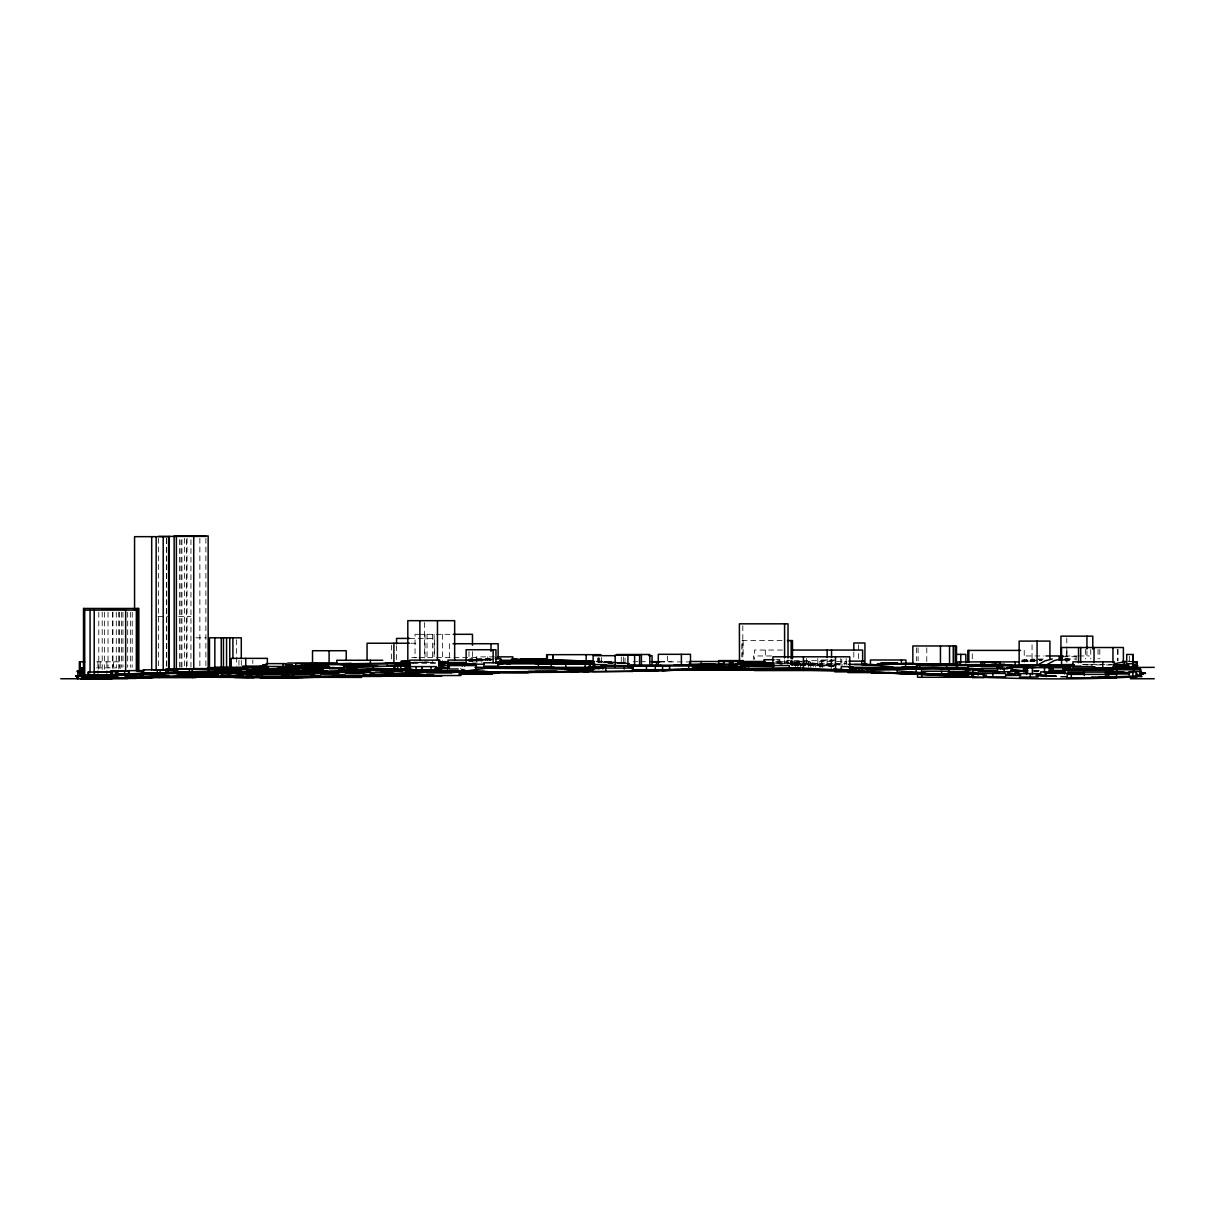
<?xml version="1.0" encoding="UTF-8"?>
<svg xmlns="http://www.w3.org/2000/svg" width="1215" height="1215" viewBox="0 0 1215 1215"><rect width="100%" height="100%" fill="white"/><g stroke="black" fill="none" stroke-linecap="round" stroke-linejoin="round"><path stroke-width="0.75" stroke-dasharray="5 3.75" d="M1034.102 670.847L1039.554 670.24M1035.256 671.227L1038.749 670.528M408.969 663.162L419.555 662.16M473.486 659.958L474.382 659.912L473.303 660.201M472.908 659.988L475.718 659.942M422.456 662.16L411.657 662.95M1022.058 659.988L1034.648 659.092M1022.058 660.474L1034.648 659.578M1022.058 660.626L1034.648 659.745M1022.59 660.839L1041.787 659.882M1022.058 661.006L1041.741 660.018M411.46 662.904L423.124 662.175M421.772 662.54L427.103 662.205M1022.058 661.34L1041.847 660.444L1022.058 661.431L1034.648 660.747M1022.058 661.294L1041.847 660.368M1022.058 661.537L1034.648 660.793M1022.058 661.75L1034.648 661.097M428.819 662.19L412.067 663.01L437.537 663.193M472.119 659.791L469.172 660.034M470.904 659.836L494.247 659.153M476.28 659.927L478.999 659.973M468.899 660.337L490.556 659.624M809.266 665.243L833.369 664.423M476.052 660.064L487.898 659.608M475.748 660.018L487.898 659.578L469.916 659.699L487.898 659.32L469.294 659.775M1064.872 659.472L1066.709 659.381L1064.811 659.183M468.413 660.292L487.898 659.548L466.788 660.094M469.339 660.125L487.898 659.502L475.43 659.882M475.475 659.882L478.421 659.821L470.053 659.942M412.523 662.281L418.173 662.114M426.131 662.205L412.72 662.585M487.898 659.32L469.916 659.563L491.073 659.183M468.686 659.578L485.514 659.244M1065.221 659.942L1069.823 660.003M469.916 659.548L489.584 659.198M483.038 659.305L492.561 659.198M1038.415 659.669L1042.227 659.624M1063.277 659.502L1068.82 659.411M1064.325 659.578L1067.757 659.517M1065.221 660.034L1068.82 659.973M1065.175 659.107L1072.389 659.168M1038.233 659.517L1041.817 659.456M1064.143 659.259L1068.82 659.183M1068.82 660.14L1065.221 660.201L1068.82 660.353M1038.248 659.062L1045.447 659.001M1065.221 658.834L1076.019 659.062M413.328 662.767L437.537 662.889M158.056 616.43L167.609 616.43M178.605 616.43L190.846 616.43M418.157 634.306L415.044 634.306L415.044 657.998M418.719 634.306L453.241 634.306M195.873 637.814L206.11 637.814M409.577 638.422L434.408 638.422L434.408 656.814M782.02 640.578L741.773 640.578L741.773 656.981M410.867 643.236L418.416 643.236M782.43 650.055L754.485 650.055L754.485 659.365M771.51 655.963L753.604 655.963L753.604 659.381M1026.098 655.963L1044.141 655.963M1065.023 655.963L1077.371 655.963M1079.072 655.963L1089.323 655.963M494.475 656.859L476.234 656.859L476.234 660.277L491.118 660.277M1062.958 656.738L1077.219 656.738M411.839 657.573L417.489 657.573M418.917 657.573L476.295 657.573L476.295 660.99M490.313 658.576L469.932 658.576L469.932 661.993L482.279 661.993M775.838 659.715L779.316 659.715L779.316 663.132M468.428 660.11L492.075 660.11M835.434 660.018L821.158 660.018L821.158 666.853M1064.082 660.155L1071.584 660.155M834.067 660.671L786.561 660.671L786.561 664.089M468.382 660.808L481.58 660.808M775.778 661.492L783.371 661.492M801.657 661.294L790.676 661.294L790.676 664.711L805.317 664.711M803.328 661.294L810.648 661.294L810.648 664.711L806.988 664.711M468.808 661.643L472.468 661.643L472.468 650.708M596.747 661.507L600.878 661.507L600.878 658.09M633.167 661.689L638.558 661.689M640.366 661.689L647.565 661.689M659.882 661.689L672.017 661.689M96.684 661.811L120.148 661.811L120.148 668.645M659.76 661.902L688.829 661.902M781.761 661.826L810.39 661.826L810.39 665.243M410.731 662.342L434.408 662.342M775.367 663.132L801.399 663.056M803.206 663.056L813.443 663.056L813.443 666.473M607.713 663.633L614.41 663.633M618.01 663.633L625.467 663.633M778.8 663.557L797.891 663.557L797.891 666.974M803.798 663.557L820.322 663.557L820.322 666.974M798.012 663.8L801.217 663.8M803.89 663.8L822.601 664.043L822.601 667.46M791.056 664.089L839.899 664.18M791.527 664.468L808.993 664.468M839.14 664.392L831.303 664.392L831.303 667.81M1082.444 664.605L1112.515 664.605M842.982 664.924L819.624 664.924L819.624 661.507L846.688 661.507L846.688 664.924M816.723 665.774L833.839 665.683M819.366 666.26L834.173 666.26M829.572 666.367L833.839 666.367M96.486 667.855L116.761 667.855M461.685 669.252L465.163 669.252M1034.011 670.467L1039.63 670.467M1033.585 670.619L1041.771 670.847M1033.373 671.227L1039.038 671.227M775.656 662.889L833.217 663.344M791.724 664.757L813.427 665.212M791.861 664.878L811.574 665.273M791.816 664.499L833.217 665.607L824.712 665.197M790.555 664.559L836.786 665.835M1106.364 664.969L1111.406 665.015M1101.2 664.924L1083.203 664.757L1092.194 665.258M1038.263 671.181L1034.648 671.105L1038.278 671.303M794.473 664.332L797.01 664.377M1038.385 671.272L1034.755 671.288M820.596 665.486L834.568 665.85M820.626 665.395L829.617 665.607M835.009 663.405L845.807 663.694M607.925 661.917L611.312 662.069M826.534 665.243L833.262 665.471L791.831 664.316L814.658 664.969M827.187 665.304L831.85 665.456M605.146 661.795L609.292 662.008M608.032 662.418L609.262 662.448L607.834 662.327M808.066 664.711L833.763 665.562M833.262 665.653L829.982 665.425M610.492 662.038L611.753 662.099M618.283 662.479L620.819 662.555L619.863 662.433M608.366 662.448L629.218 663.208M625.998 663.071L597.613 661.978L624.586 663.299M608.396 662.813L624.586 663.481M608.396 662.524L629.735 663.481M604.295 661.75L614.547 662.251M597.598 661.628L624.586 663.071L621.138 662.752M1128.173 661.218L1131.773 661.385M597.355 661.416L624.586 662.676L618.936 662.448M595.973 661.309L617.326 662.372M602.868 662.054L604.538 662.069M597.613 661.355L624.586 662.737L618.071 662.433M597.051 661.674L604.569 662.129M608.229 662.327L624.586 663.177M1131.788 661.826L1128.082 661.598L1131.788 661.932M608.594 661.978L624.586 662.98M463.158 669.769L460.394 668.675M1129.312 656.176L1129.312 663.01M1118.058 649.418L1118.058 660.808M1117.511 649.418L1117.511 660.808M1099.818 649.418L1099.818 658.91M1098.071 649.418L1098.071 658.91M1090.751 649.418L1090.751 658.91M1086.939 650.875L1086.939 658.241M1085.511 649.418L1085.511 658.91M1076.095 656.738L1076.095 660.155M1066.907 649.418L1066.907 662.707M1066.785 637.996L1066.785 649.038M1066.785 650.875L1066.785 660.079M1032.051 644.77L1032.051 661.34M1024.23 650.405L1024.23 662.357M972.273 653.822L972.273 658.94M926.787 647.823L926.787 662.737M918.1 647.823L918.1 660.869M916.566 647.823L916.566 660.869M858.534 644.831L858.534 659.548M853.811 652.197L853.811 659.548M846.156 658.515L846.156 663.633M844.79 661.507L844.79 664.924M841.798 659.365L841.798 663.101M840.765 658.515L840.765 663.633M831.546 659.365L831.546 666.822M831.106 659.365L831.106 670.558M827.142 659.365L827.142 666.822M821.811 660.018L821.811 666.853M821.522 661.507L821.522 664.924M819.912 664.043L819.912 667.46M817.786 658.515L817.862 665.349M815.675 663.557L815.675 666.974M810.845 664.043L810.845 667.46M808.962 661.294L808.962 664.711M808.704 663.8L808.704 667.217M808.643 661.826L808.643 665.243M806.593 658.515L806.593 665.349M800.67 663.8L800.67 667.217M799.652 661.826L799.652 665.243M798.711 661.826L798.711 665.243M798.042 661.826L798.042 665.243M797.374 661.826L797.374 665.243M796.326 661.826L796.326 665.243M796.068 661.826L796.068 665.243M795.628 663.557L795.628 666.974M794.321 661.826L794.321 665.243M792.484 660.626L792.484 667.916M792.347 661.294L792.347 664.711M791.8 661.826L791.8 665.243M791.36 660.216L791.36 665.349M791.162 660.626L791.162 664.271M788.019 659.897L788.019 663.694M787.411 660.671L787.411 664.089M784.586 659.897L784.586 663.694M781.913 661.826L781.913 665.243M780.972 661.492L780.972 664.909M779.909 659.381L779.909 666.215M777.995 659.715L777.995 663.132M765.329 650.055L765.329 657.497M743.094 640.578L743.094 656.981M742.821 625.725L742.821 657.998M667.415 656.024L667.415 662.858M625.011 657.923L625.011 663.041M623.356 656.875L623.356 663.709M621.245 656.875L621.245 663.709M601.471 657.391L601.471 662.509M599.694 658.09L599.694 661.507M598.813 657.391L598.813 662.509M598.144 658.09L598.144 661.507M597.856 658.09L597.856 661.507M487.762 656.859L487.762 660.277M476.72 658.576L476.72 661.993M468.975 651.605L468.975 657.194M449.504 643.722L449.504 657.011M442.594 634.306L442.594 661.643M434.074 634.306L434.074 657.998M432.616 634.306L432.616 661.643M427.027 634.306L427.027 661.643M425.007 634.306L425.007 661.643M424.369 622.536L424.369 657.953M396.546 645.773L396.546 660.504M391.564 645.104L391.564 660.018M252.796 660.079L252.796 663.496M241.284 660.368L241.284 666.017M238.945 660.368L238.945 666.017M236.591 639.697L236.591 666.017M205.882 538.275L205.882 665.972M199.868 538.275L199.868 665.972M190.952 539.703L190.952 667.399M187.034 538.275L187.034 665.972M186.457 539.703L186.457 667.399M184.589 538.275L184.589 665.972M181.931 539.703L181.931 667.399M180.959 539.703L180.959 667.399M179.456 539.703L179.456 667.399M166.668 538.534L166.668 666.23M166.394 538.534L166.394 666.23M158.588 538.275L158.588 665.972M132.253 612.254L132.162 667.308M130.339 612.254L130.339 667.308M127.681 612.254L127.681 667.308M122.943 612.254L122.943 667.308M121.379 612.254L121.379 667.308M119.283 612.254L119.283 667.308M118.827 612.011L118.827 668.964M116.276 612.254L116.276 667.308M113.496 661.811L113.496 668.645M112.949 612.011L112.949 668.964M112.524 612.254L112.524 667.308M108.014 612.254L108.014 667.81M106.874 661.811L106.874 673.763M104.596 612.254L104.596 669.207M102.197 612.011L102.197 669.708M100.177 661.811L100.177 670.346M98.795 612.254L98.795 669.207M97.899 661.811L97.899 673.763M1068.82 660.763L1065.221 660.793L1068.82 660.839"/><path stroke-width="1.5" d="M214.523 676.284L212.944 677.317L194.537 676.998M205.168 676.421L202.009 676.922L248.695 677.454M1055.395 666.534L1056.549 665.729L1046.191 665.471M1046.555 666.64L1051.461 665.44L1074.212 665.212M1120.184 665.349L1113.396 666.412M1121.734 664.726L1124.847 663.481M1113.73 666.929C1117.587 664.544 1131.545 665.076 1120.078 667.825M325.255 667.491L253.965 669.389L351.211 667.46L485.651 672.32M593.452 670.012L588.516 671.576L583.276 671.546L596.808 667.779L602.944 667.248M703.971 668.812L686.855 669.419M1037.124 665.288L1044.839 660.945L1052.357 658.94M1045.918 665.228L1054.164 660.611L1060.179 659.213M1115.492 663.512L1126.578 661.492M1007.873 672.168L1009.999 671.667M701.389 665.334L705.095 664.483L689.254 665.061M708.816 665.319L714.891 663.982L689.3 664.894M598.038 668.888L602.64 667.885M493.275 672.427L459.969 673.763M684.318 669.571L699.688 669.404L695.785 669.404M298.936 677.454L285.555 674.978L281.637 675.191L287.94 677.256L298.936 677.454L279.572 677.545L302.96 677.438M109.76 674.902L125.282 673.961M689.801 669.662L685.063 669.465M495.659 662.813L522.465 659.851L512.122 659.472M1141.082 674.431L1141.872 674.431L1140.627 674.538M501.749 664.028L498.044 663.891L531.077 660.52L556.242 660.778M498.712 663.982L531.684 660.079L514.507 659.274M692.93 668.994L684.637 669.541M141.532 677.438L139.315 677.697L142.17 677.575M272.175 677.454C261.605 678.243 252.052 671.333 241.208 673.019L149.156 673.171M150.66 677.332L140.348 677.606M509.556 663.587L506.64 663.83L509.966 663.967M582.076 664.058L585.843 663.739L564.17 663.785L567.876 663.967M707.327 669.252L688.951 669.101M263.048 677.469L258.127 677.195L279.207 677.484M737.08 665.607L730.124 665.881M404.762 674.978L381.738 676.117L404.99 675.631M394.495 675.707L405.37 674.887M696.18 668.903L683.939 669.025M401.254 674.902L385.383 675.844M706.386 669.04L692.17 669.845L684.47 669.055L696.332 669.298M78.292 676.983L76.636 677.074L77.836 677.15M437.537 671.318L351.211 676.391L309.962 677.347L311.177 675.692L314.078 675.525L320.289 675.737L319.074 677.287L282.29 677.666M441.136 671.242L362.708 675.996M442.928 671.242L385.383 674.872M118.827 674.462L282.867 668.265M499.213 672.761L459.589 673.596M1108.05 673.095L1124.467 672.366L1109.492 672.654M1139.776 674.021L1143.209 673.809L1140.612 673.718M788.292 668.66L799.926 668.053L795.445 667.764C670.27 669.176 544.973 675.798 419.798 670.118M1139.822 673.414L1141.766 673.353L1140.247 673.307M434.681 668.706L446.042 668.083L435.714 668.751M141.122 677.575L140.454 677.56M153.242 677.378L149.096 677.454L151.814 677.378M435.623 668.22L443.581 667.84M369.861 675.662L376.939 675.236L368.889 672.487L359.807 672.761L367.856 675.646L372.777 675.525M686.87 669.693L674.34 669.693L693.947 669.738L681.6 669.511M409.44 660.99L400.904 661.4L409.227 661.112M298.45 677.378L294.394 677.514L384.927 674.993M730.853 669.085L746.283 668.371L742.411 668.356M774.122 668.857L748.091 669.875L750.278 669.905M784.723 668.873L753.725 669.905M89.561 675.692L84.154 675.965L146.18 673.156L192.152 672.882M88.543 672.047L88.543 675.464L92.872 675.191L86.599 675.494M475.035 671.318L451.388 672.457L484.269 671.303M737.854 668.508L710.031 669.511L727.102 669.252M84.701 675.51L83.152 675.601L85.992 675.464M125.601 673.945L230.713 671.303M177.846 672.882L178.651 672.837L117.399 674.234M791.481 667.855L795.445 667.764C909.276 672.837 1023.06 683.422 1137.164 676.725L1137.164 673.793M859.445 668.842L932.133 667.399L974.81 668.766M86.781 675.464L83.106 675.601L98.916 674.933M118.402 674.462L76.302 676.482L78.747 676.512M489.675 672.351L492.288 672.123L489.524 671.91M852.581 668.326L893.025 667.035L872.856 664.544L848.343 664.301M1140.475 674.067L1140.703 673.945M1142.085 673.748L1143.209 673.809L1140.202 673.885M248.695 670.847L299.68 669.101L248.695 671.09M182.235 675.662L262.941 677.15M308.337 677.438L300.272 677.438M333.867 663.982L351.211 663.375M84.579 678.577L80.342 678.653L85.825 678.593M182.174 675.51L200.688 675.251M178.514 676.148L154.244 677.028L180.352 676.132M412.098 669.298L404.094 669.541L410.974 669.419M739.039 668.463L740.634 668.402M279.268 671.288L198.759 673.095L323.403 670.057L283.444 671.151M865.915 668.857L907.301 667.597L980.687 669.025M149.035 673.14L148.26 673.171L149.961 673.156M95.028 678.577L81.496 678.942L110.55 678.274L102.303 678.35M144.312 677.378L127.271 677.924L149.779 677.363L101.984 678.38M166.045 676.178L147.577 676.694L162.37 676.117M676.345 669.587L640.411 671.029L695.284 669.419L745.904 669.814M703.91 668.949L697.835 668.827M867.373 668.964L912.025 667.718M1036.425 674.644L1039.964 674.522M1036.441 675.1L1040.04 674.993M537.364 659.639L534.418 659.548L546.704 659.563L540.067 659.396L541.009 659.426M350.497 666.367L362.009 666.017M82.499 675.677L77.623 675.859L80.539 675.874M116.351 674.279L176.555 672.913M682.541 669.495L632.073 671.166L699.779 669.465M1132.684 666.473L1136.222 666.093L1134.111 665.957M1108.49 672.73L1121.749 672.275L1109.963 672.199M277.476 672.229L236.454 673.368L370.848 670.619L295.458 671.88M381.1 670.088L374.326 670.285L395.407 669.708L376.225 669.389L378.321 669.131L487.898 671.895L556.242 671.5M140.591 677.606L103.503 678.335M402.347 675.616L433.77 674.933M1132.198 666.26L1137.863 665.698L1132.577 665.607M1106.364 672.533L1130.998 672.503M110.292 674.872L126.968 674.067M185.819 675.935L200.353 675.555M201.219 675.631L187.323 675.965M730.185 665.471L736.457 665.334M282.867 677.651L283.915 677.606L259.919 677.484L262.334 677.606M419.555 675.251L430.718 674.948M867.525 669.389L922.337 667.977L968.006 668.539L956.843 668.371L956.843 664.954M136.384 677.681L112.008 678.274L151.738 677.378M146.18 677.438L112.008 678.274L151.571 677.347M317.039 677.347L351.211 676.497M390.273 675.829L395.3 675.616L394.328 675.54M867.373 669.435L923.947 668.007L980.429 669.085M867.419 669.769L932.133 668.265L977.194 668.964M527.401 660.064L522.723 659.867L535.101 659.563M241.496 671.272L151.556 673.125M385.383 675.95L392.961 675.54M696.559 669.511L661.962 670.619L708.907 669.298L755.563 669.799M84.275 678.517L96.319 678.031L91.079 676.968L82.134 677.241L87.1 678.243L81.602 678.517L82.833 678.547M1142.586 673.505L1145.502 673.353L1141.067 673.201M1140.657 673.642L1141.614 673.611L1140.034 673.566M709.636 669.662L709.165 670.088M1129.024 673.778L1109.751 673.961M387.175 665.714L396.181 665.547M77.836 676.193L76.12 676.239L78.656 676.269M153.379 677.347L102.971 678.259M112.008 678.213L143.795 677.606M261.757 677.165L262.622 677.12L259.843 677.028M1129.251 673.444L1108.915 673.231M146.18 677.545L148.412 677.545L143.917 677.53L153.713 677.393M261.726 677.59C255.773 677.347 272.692 677.469 264.657 677.18M1031.049 665.228L1074.212 664.666M387.175 665.304L410.564 664.954M103.032 678.365L104.581 678.35M1020.691 675.358L1005.883 675.555M82.817 675.434L78.854 675.494L82.286 675.844M85.004 675.419L81.511 675.464M205.897 676.755L209.937 676.512L209.147 676.375M84.503 678.608L86.28 678.577M1045.933 665.744L1074.212 665.471M83.425 678.623L88.953 678.562M1005.899 675.1L1014.95 674.978M1044.627 666.276L1074.212 666.033M81.891 678.638L83.713 678.638L80.995 678.669M87.996 678.577L82.195 678.653M105.006 678.365L108.621 678.304M766.893 670.027L708.573 669.723L711.246 669.662M1127.505 666.534L1113.563 666.64M1141.599 673.414L1145.426 673.231L1141.174 672.958M677.226 669.571L678.972 669.541M727.102 669.89L766.726 669.966M692.93 669.769L702.893 669.495L682.663 669.495M1128.613 666.291L1113.289 666.412M368.904 676.148L361.584 676.208L369.497 676.239M378.078 676.148L361.144 676.269M968.173 674.371L979.351 674.264M1128.932 666.002L1113.365 666.048M82.817 675.859L75.77 675.844L81.815 675.707M947.822 671.986L964.406 671.88L977.133 673.307M707.753 668.918L703.409 668.964L708.102 669.131M195.402 676.603L204.819 676.558M205.411 676.618L194.673 676.679L250.032 676.877M1140.946 672.928L1144.029 672.882L1141.508 672.852M313.303 677.317L264.05 677.621M205.062 676.558L214.523 676.512M195.296 676.785L268.955 677.56L263.321 677.621M409.607 662.767L337.481 664.073L354.81 666.428M1115.036 665.638L1127.323 665.607M767.47 670.088L773.059 670.072M777.084 670.118L835.89 670.194M194.962 676.816L265.508 677.636M158.588 536.392L205.882 536.392M102.197 608.958L124.659 608.958M453.241 634.306L472.468 634.306L472.468 645.241M409.577 638.422L396.546 638.422L396.546 643.935M787.502 640.578L792.484 640.578L792.484 658.803M409.47 643.236L367.067 643.236L367.067 660.018M453.074 643.722L498.135 643.722L498.135 658.91M791.633 650.055L862.635 650.055L862.635 661.233M1020.509 650.405L967.808 650.405L967.808 662.357M616.597 654.505L649.797 654.505L649.797 664.757M1133.094 654.475L1133.094 664.726L1133.215 654.475L1126.715 654.475L1126.715 664.726M600.878 654.672L546.629 654.672L546.629 659.806M615.565 655.675L593.133 655.675L593.133 664.225M648.901 655.675L652.06 655.675L652.06 665.926M1046.039 655.963L1063.125 655.963M497.725 656.859L512.851 656.859L512.851 660.277L499.608 660.277M1062.958 656.738L1059.191 656.738L1059.191 660.155L1062.958 660.155M495.249 658.576L500.808 658.576L500.808 661.993M774.092 659.715L764.053 659.715L764.053 663.132L772.77 663.132M467.927 660.11L447.94 660.11L447.94 663.527M382.74 660.261L336.737 660.261L336.737 663.679L370.393 663.679L370.393 660.261M848.875 661.142L864.29 661.142L864.29 664.559L854.403 664.559M765.389 661.492L689.953 661.492L689.953 664.909L714.42 664.909M439.177 661.674L446.057 661.674M565.871 661.507L593.011 661.507M651.119 661.689L659.882 661.689M84.792 661.811L79.355 661.811L79.355 673.763M495.705 661.993L499.107 661.993M651.65 661.902L659.76 661.902M1019.036 661.902L957.891 661.902L957.891 665.319M442.974 662.479L464.57 662.479L464.57 665.896M999.596 662.297L984.499 662.297L984.499 665.714M509.085 662.54L535.694 662.54M310.736 662.95L337.269 662.95M385.383 663.026L410.351 663.01M509.206 662.828L483.843 662.783L483.843 666.2L498.013 666.2L498.013 662.783M576.199 662.919L587.134 662.919M740.375 662.95L774.183 662.95M880.997 662.783L897.657 662.783M287.682 663.041L316.902 663.041M442.898 663.086L459.68 663.086M499.259 663.147L510.497 663.147M546.234 663.253L593.254 663.253L593.254 666.67L590.095 666.67L590.095 663.253M535.466 663.284L567.557 663.284M903.094 663.314L913.741 663.314M333.715 663.648L295.701 663.648L295.701 667.065M464.297 663.527L467.927 663.527M546.537 663.679L594.621 663.603L594.621 667.02M877.67 663.663L917.082 663.663L917.082 667.081L901.849 667.081M360.946 663.982L387.312 663.982M593.74 663.83L498.56 663.861L498.56 667.278L554.131 667.278M720.328 664.028L723.624 664.028L723.624 660.611M863.485 663.997L866.948 663.997M877.215 663.876L953.426 663.8M456.369 664.18L484.269 664.18M688.601 664.286L728.301 664.286M735.865 664.21L774.077 664.21M991.82 664.225L1004.699 664.225M915.989 664.514L956.478 664.514M262.653 664.726L267.361 664.726M285.312 664.726L292.481 664.726M304.95 664.62L344.62 664.666L344.62 668.083L327.67 668.083L327.67 664.666M395.331 664.742L410.412 664.742M593.846 664.62L606.528 664.62M705.414 664.605L730.959 664.605M916.718 664.711L922.519 664.711M937.084 664.696L995.252 664.62M1072.875 664.605L1061.546 664.605L1061.546 647.519L1123.404 647.519L1123.374 660.808M628.277 665.015L660.763 665.015M863.607 665.015L878.491 665.015M916.08 664.969L970.345 664.954M439.147 665.304L449.854 665.304M660.823 665.167L693.537 665.182M862.361 665.076L878.627 665.076M992.716 665.061L1046.586 665.061M325.833 665.44L301.882 665.349L301.882 668.766L322.461 668.766L322.461 665.349M346.685 665.364L369.269 665.364M605.04 665.425L615.899 665.425M673.657 665.319L701.738 665.319M702.346 665.456L724.201 665.456M967.945 665.319L1011.882 665.319M266.085 665.759L260.481 665.759L260.481 669.176M285.555 665.759L300.363 665.759M476.159 665.577L447.728 665.577L447.728 668.994M634.336 665.607L602.807 665.607L602.807 669.025M969.373 665.668L1031.975 665.744M617.797 666.002L704.336 665.911M1040.253 666.048L1056.883 666.048M242.727 666.093L263.458 666.093M303.127 666.124L328.992 666.276M604.873 666.124L616.081 666.124M968.264 666.306L997.895 666.306M1051.658 666.154L1081.335 666.154M343.739 666.321L378.002 666.321M703.667 666.412L773.985 666.336M405.096 666.625L436.519 666.625L436.519 670.042L377.85 670.042M742.35 666.64L718.232 666.64L718.232 670.057M1062.745 666.746L1094.928 666.746M404.61 666.974L409.971 666.974M277.931 667.096L300.834 667.308M321.109 667.308L329.219 667.308M1009.483 667.202L1065.692 667.202M1133.504 667.141L1127.854 667.141L1127.854 663.724L1133.504 663.724L1133.428 667.141M214.523 667.354L264.885 667.354M292.283 667.536L302.732 667.536M320.836 667.354L334.9 667.597M343.617 667.354L352.821 667.567L351.211 667.506M442.336 667.354L448.608 667.354M475.931 667.354L603.703 667.354L575.91 671.804L571.749 671.47L588.151 667.643L603.688 666.883M629.704 667.354L633.136 667.354M692.93 667.354L742.289 667.354M848.602 667.354L966.305 667.354M996.877 667.354L1000.477 667.354M1006.962 667.506L1035.423 667.506M1116.6 667.506L1154.25 667.354M211.182 667.582L233.295 667.582M235.619 667.627L254.421 667.627L254.421 671.044L247.541 671.044M474.959 667.597L478.68 667.597M1070.142 667.81L1026.538 667.612L1026.538 674.447M84.397 667.855L81.284 667.855L81.284 676.406M947.214 667.931L956.478 667.931L956.494 645.97L912.845 645.97L912.845 664.605M1093.591 667.855L1113.35 667.855M207.036 668.296L219.535 668.296M252.75 668.311L260.299 668.311L260.299 671.728M263.503 668.22L267.072 668.22M851.806 668.144L867.297 668.144L867.221 672.563M981.037 668.311L1012.46 668.311L1012.46 671.728L978.09 671.758L978.09 675.176M194.036 668.584L217.105 668.584M217.591 668.432L235.619 668.432M254.254 668.387L268.348 668.387M851.745 668.447L866.341 668.447M1027.875 668.447L1023.516 668.447L1023.516 671.865L1027.875 671.865M1048.682 668.447L1051.841 668.447M1073.604 668.371L1132.547 668.371M207.294 668.782L237.122 668.782M253.844 668.782L266.829 668.782M329.219 668.721L339.714 668.721M346.685 668.782L356.906 668.782M438.372 668.751L448.001 668.721M997.257 668.736L1007.736 668.736M1023.744 668.645L1027.313 668.645M1049.471 668.645L1053.162 668.645L1053.162 672.062M1098.178 668.721L1135.159 668.721M458.268 668.994L449.322 668.994L449.322 665.577M702.346 668.873L724.201 668.873M898.128 669.025L982.722 669.025M1140.004 669.009L1112.712 669.009L1112.712 672.427L1116.6 672.427L1116.6 669.009M178.149 669.268L194.294 669.268M684.288 669.328L704.336 669.328M866.204 669.146L881.012 669.146M1064.674 669.176L1140.657 669.176L1140.551 672.594L1140.475 669.176M217.956 669.435L219.232 669.435M303.127 669.541L321.155 669.541M668.174 669.419L694.767 669.419M1069.337 669.435L1107.883 669.435M175.006 669.632L143.264 669.86L143.264 673.277L160.107 673.277L160.107 669.86M338.97 669.738L405.825 669.617L405.825 666.2L356.42 666.2L356.42 669.617M766.452 669.754L692.58 669.708L692.58 666.291L715.681 666.291L715.681 669.708M977.468 669.723L981.173 669.723M1092.725 669.738L1139.427 669.738M153.849 670.057L178.104 670.057M698.519 669.936L772.558 670.057M834.887 670.194L790.099 670.072M975.113 670.179L997.652 670.179M144.494 670.619L128.532 670.619L128.532 674.036L144.494 674.036M277.931 670.513L297.872 670.513M340.261 670.513L387.57 670.513M439.754 670.376L409.744 670.376L409.744 660.125L439.754 660.125L439.754 668.66M754.485 670.558L849.771 670.467L849.771 656.799L772.937 656.799L772.937 670.467M1023.516 670.467L1027.875 670.467M1049.198 670.467L1110.343 670.467M140.014 670.847L143.567 670.847M287.636 670.726L300.834 670.726M313.819 670.65L327.215 670.65M375.617 670.726L400.889 670.726M111.188 671.09L129.519 671.09M1010.637 670.923L1023.546 670.923L1016.742 670.71L1019.127 671.88L1014.479 673.171L1020.782 673.763M110.155 671.136L128.866 671.136L128.866 674.553M270.262 671.303L284.006 671.303M294.698 671.196L309.931 671.196M528.555 671.318L557.275 671.318M923.051 671.227L949.097 671.227M1052.479 671.227L1063.125 671.227L1063.125 667.81M297.857 671.485L315.915 671.485M405.081 671.622L439.04 671.622M535.283 671.47L563.775 671.5L577.611 669.283L486.38 668.204L465.33 671.075L487.898 671.515M850.303 671.561L867.297 671.561M93.768 671.758L117.946 671.834L117.946 675.251M241.952 671.728L269.791 671.804M277.931 671.682L299.361 671.758M381.161 671.667L402.955 671.667M834.751 671.865L849.331 671.865M194.036 672.001L217.105 672.001M444.158 672.017L472.848 672.017M1064.674 671.895L1040.632 671.895L1040.632 675.312L1045.416 675.312L1045.416 671.895M1067.545 672.108L1108.93 672.108M251.004 672.26L165.878 672.366L165.878 668.949L248.088 668.949L248.088 672.366M260.132 672.275L284.219 672.184M307.304 672.229L330.784 672.229M419.676 672.168L445.176 672.168M498.211 672.184L524.91 672.184M199.063 672.503L216.316 672.503M220.568 672.578L234.404 672.578M277.324 672.578L299.498 672.578M337.406 672.411L366.338 672.411M528.434 672.396L532.185 672.396M848.055 672.563L881.012 672.563M901.727 672.442L924.873 672.442M949.006 672.442L976.085 672.442M178.149 672.685L219.232 672.852M245.035 672.715L266.814 672.745M370.621 672.821L393.554 672.821M148.595 673.049L175.006 673.049M426.738 672.958L451.388 672.958M496.783 672.928L528.1 672.897M465.011 673.383L495.447 673.383M1082.99 673.307L1046.039 673.307L1046.039 676.725M153.849 673.475L195.478 673.566M276.261 673.596L290.233 673.596M293.119 673.475L319.651 673.475M345.409 673.657L360.658 673.657M979.624 673.414L1005.595 673.414L1005.595 676.831L983.406 676.831M1013.933 673.626L1038.066 673.626L1038.066 677.044L1019.4 677.044M459.255 673.809L468.382 673.809M472.726 673.672L491.331 673.672M140.014 674.264L161.124 674.264M179.41 674.264L218.685 674.264M459.073 674.279L492.272 674.279M1037.473 674.264L1040.344 674.264M116.534 674.507L129.519 674.507M396.819 674.492L419.95 674.492M930.477 674.644L949.097 674.644L949.006 669.025M1037.58 674.447L1041.042 674.447M139.558 674.826L164.891 674.826M177.132 674.887L210.696 674.887M320.456 674.811L344.771 674.811M379.763 674.735L401.026 674.735M192.441 674.948L217.698 674.948M291.919 674.978L314.123 674.978M92.568 675.343L136.763 675.282M153.561 675.358L168.9 675.358M88.072 675.464L112.19 675.449L112.19 672.032L88.072 672.047L88.179 675.464M226.871 675.586L242.939 675.586M349.798 675.57L359.488 675.57M387.388 675.54L460.956 675.54L460.956 672.123M1137.134 675.54L1138.106 675.54M385.14 675.844L395.923 675.844M98.78 676.026L117.703 676.026M125.312 675.95L143.081 675.95M261.665 676.102L286.026 676.102M332.925 676.026L345.561 676.026M361.25 676.163L376.741 676.163L361.781 676.239L369.77 676.223M383.074 676.132L441.668 676.132M200.019 676.345L227.159 676.345M359.458 676.421L381.829 676.421M337.238 676.466L349.434 676.466M91.93 676.907L116.67 676.907M155.398 676.755L187.596 676.755M230.379 676.725L245.946 676.725M1060.908 676.725L1066.497 676.725M124.72 677.165L182.584 677.165M194.749 677.135L200.202 677.135M100.329 677.393L118.979 677.393M217.925 677.317L254.907 677.454M266.252 677.287L286.406 677.287M287.226 677.256L361.508 677.408M136.323 677.636L195.797 677.636L195.797 674.219M234.738 677.499L253.722 677.545M269.973 677.621L296.825 677.621M101.179 677.924L122.654 677.924M128.122 677.727L150.037 677.727M86.265 678.198L89.454 678.198M101.863 678.107L116.761 678.107M102.06 678.456L136.338 678.456M85.065 678.714L127.651 678.562M60.75 678.745L112.008 678.745M1130.33 678.745L1154.25 678.745M1115.583 665.471L1121.931 665.486M439.344 665.167L444.736 665.182M602.898 666.944L591.158 667.673L576.077 671.546L570.503 671.531L585.341 667.612L603.46 667.111M766.665 668.994L716.425 668.857M697.729 669.526L699.415 669.511L695.405 669.344M829.617 670.316L835.237 670.331M511.834 659.274L516.39 659.289M553.281 659.821L544.563 659.73M1128.735 665.091L1113.092 665.03M439.344 664.894L444.736 664.924M699.308 669.389L717.366 669.419M755.198 669.845L727.102 669.571M982.92 675.191L986.61 675.206M801.991 670.27L795.445 670.133L864.473 670.817L798.179 670.103L801.733 670.24M688.951 669.678L685.852 669.647M692.93 669.48L728.742 669.83M777.691 670.118L683.939 669.116M805.53 670.24L795.445 670.164M996.178 671.728L999.459 671.743L958.012 668.888L969.798 670.133M360.87 676.254L362.632 676.269M537.106 659.563L534.372 659.517M680.719 669.541L683.134 669.571M749.989 669.905L761.273 669.966M1134.992 662.767L1136.8 662.722L1134.658 662.297M439.344 662.904L444.736 662.95M761.273 669.814L774.001 669.997M262.41 677.347L268.955 677.575L265.872 677.454M260.815 677.165L248.695 676.998M281.546 677.666C253.859 678.745 227.721 669.237 199.64 673.14M1133.959 662.205L1135.159 662.205L1133.929 662.069M782.84 670.072L793.608 670.179M711.033 669.662L730.549 669.83M385.383 669.875L386.279 669.89M439.344 663.208L444.736 663.269M784.92 670.088L792.484 670.164M1134.506 665.471L1136.116 665.258L1134.005 665.106M540.842 659.699L543.53 659.73L538.048 659.563L543.53 659.73L540.599 659.624M1111.011 672.472L1110.237 672.472L1129.51 673.049M1111.664 672.472L1113.077 672.503M704.715 668.949L707.874 669.009M240.145 677.089L248.695 677.226M707.555 669.116C700.539 668.888 707.403 669.252 705.581 668.842M932.133 667.567L953.972 667.931M547.403 659.548L532.534 659.274M529.269 659.335L547.251 659.715M594.029 667.263L603.035 667.43M712.977 669.693L718.278 670.224M537.394 659.335L547.707 659.532M529.527 659.411L547.54 659.76M529.072 659.517L547.676 659.851M462.718 663.193L466.317 663.269M463.006 665.137L466.727 665.212M535.663 659.548L594.089 661.294M527.006 659.882L543.515 660.231M463.021 663.557L466.742 663.648M594.059 667.081L603.172 667.278M694.373 669.48L687.113 669.268M532.975 659.456L547.16 659.745L522.723 659.867L524.242 659.973M530.013 659.456L537 659.624M590.414 661.598L534.281 660.003M511.378 659.335L527.462 659.684M525.776 660.018L594.014 662.145M537.622 659.502L529.968 659.229L532.018 659.229M533.947 659.502L520.825 659.062L590.414 661.082M536.119 659.942L522.07 659.608M592.145 666.564L603.84 666.974M415.834 670.057L414.634 670.027L473.531 671.925L410.002 669.693M79.765 671.5C74.571 672.26 77.563 669.738 79.203 672.229M528.738 660.671L593.983 663.512M1010.743 670.285L1023.607 670.741M1011.275 670.255L1023.85 670.695M556.242 660.535L594.014 661.765M419.555 670.179L423.215 670.316L419.403 670.24M1011.017 670.346L1024.321 670.877M1011.715 670.467L1024.063 670.938M932.133 674.902L887.846 672.472M403.79 669.419L402.347 669.374L413.039 669.951L367.112 669.252L383.135 669.814M417.261 670.118L418.993 670.179M534.661 663.496L547.251 664.028M966.305 668.356L980.718 669.116M522.07 662.403L501.704 661.932L518.638 662.813M971.484 668.569L980.535 668.979M1036.334 675.798L1056.351 676.223L1036.486 675.115M522.07 662.479L531.061 662.813M534.661 663.041L556.242 663.952M510.786 662.464L518.304 662.798M1133.565 661.917L1137.012 662.038L1132.912 661.552M974.141 677.089L961.156 676.163M878.931 672.548L908.531 674.082L881.756 672.518M158.33 677.332L159.545 677.408M1122.523 661.309L1126.229 661.568M971.21 676.436L974.476 676.679M846.901 670.027L861.162 670.817L833.794 668.979L835.874 669.222M943.265 674.993L897.961 670.786M1007.706 673.368L1013.356 673.915M223.028 675.388L221.054 675.039L230.106 674.917L236.773 676.694L244.078 676.907L227.099 676.482M1141.174 671.591L1141.174 675.008M1137.164 661.659L1137.164 669.04M1135.964 671.591L1135.964 675.008L1141.417 675.008L1141.417 671.591L1129.084 671.591L1129.084 675.008M1133.625 669.176L1133.625 672.594M1132.836 671.591L1132.836 675.008M1116.965 669.176L1116.965 672.594M1114.261 666.959L1114.261 661.841L1072.921 661.841L1072.921 666.959M1112.955 647.519L1112.955 662.707M1112.014 669.738L1112.014 673.156M1108.763 672.108L1108.763 675.525M1107.078 672.108L1107.078 675.525M1105.468 672.108L1105.468 675.525M1102.734 661.841L1102.734 668.675M1094.032 647.519L1094.032 662.707M1092.786 649.038L1092.786 636.159L1060.938 636.159L1060.938 660.079M1086.939 636.159L1086.939 649.038M1084.296 672.108L1084.296 675.525M1080.712 647.519L1080.712 662.707M1078.54 647.519L1078.54 662.707M1071.296 674.371L1071.296 677.788M1064.72 670.467L1064.72 673.885M1062.199 656.738L1062.199 660.155M1049.927 659.487L1049.927 641.095L1019.157 641.095L1019.157 665.015L1037.063 665.015L1037.063 641.095M1049.411 667.612L1049.411 672.73M1044.505 667.612L1044.505 672.73M1032.386 667.612L1032.386 674.447M1030.335 673.626L1030.335 677.044M1015.193 661.902L1015.193 665.319M1008.328 671.758L1008.328 675.176M1004.213 668.311L1004.213 671.728M1002.466 665.319L1002.466 668.736M1000.477 665.319L1000.477 668.736M1000.142 661.902L1000.142 665.319M995.51 662.297L995.51 665.714M992.852 673.414L992.852 676.831M982.646 661.902L982.646 665.319M980.809 661.902L980.809 665.319M972.775 669.025L972.775 672.442M972.805 674.188L972.805 677.606M968.826 650.405L968.826 662.357M968.401 673.854L968.522 677.271M967.945 664.954L967.945 668.736M966.381 669.025L966.381 672.442M965.819 662.919L965.819 654.369L955.825 654.369L955.825 664.62M960.746 654.369L960.746 662.919M960.108 673.854L960.108 677.271M959.972 661.902L959.972 665.319M955.704 673.854L955.704 677.271M955.142 645.97L955.142 664.605M953.897 673.854L953.897 677.271M953.654 671.5L953.654 674.917M953.259 645.97L953.259 664.605M949.538 645.97L949.538 664.605M946.561 664.514L946.561 667.931M944.708 673.854L944.708 677.271M941.595 671.227L941.595 674.644M940.44 645.97L940.44 664.605M921.593 669.025L921.593 672.442M921.699 673.854L921.699 677.271M919.603 664.514L919.603 667.931M916.171 669.025L916.171 672.442M905.934 663.42L905.934 660.003L870.441 660.003L870.441 665.137M905.57 663.663L905.57 667.081M901.409 660.003L901.409 663.42M864.928 665.076L864.928 642.993L853.811 642.993L853.811 650.344M862.27 668.144L862.27 671.561M861.769 661.142L861.769 664.559M859.172 668.144L859.172 671.561M856.317 668.144L856.317 671.561M835.495 656.799L835.495 670.467M831.546 650.055L831.546 657.497M827.142 650.055L827.142 657.497M803.419 656.799L803.419 670.467M791.162 640.578L791.162 658.803M788.019 657.998L788.019 623.827L739.388 623.827L739.495 664.028L731.688 664.028L731.688 660.611M784.586 623.827L784.586 657.998M748.425 665.531L748.425 668.949M743.216 664.028L743.216 660.611L718.673 660.611L718.673 664.028M742.486 660.611L742.486 664.028M740.543 666.428L740.543 669.845M737.93 660.611L737.93 664.028M737.247 666.428L737.247 669.845M733.253 660.611L733.253 664.028M732.387 660.611L732.387 664.028M730.443 660.611L730.443 664.028M729.456 660.611L729.456 664.028M728.468 666.428L728.468 669.845M724.14 660.611L724.14 664.028M722.439 666.64L722.439 670.057M717.032 666.412L717.032 669.83M701.313 661.492L701.313 664.909M698.063 666.291L698.063 669.708M690.5 664.559L690.5 654.308L658.302 654.308L658.302 664.559M688.708 666.002L688.708 669.419M681.372 654.308L681.372 664.559M662.585 666.26L662.585 669.678M656.556 661.689L656.556 665.106M655.265 666.26L655.265 669.678M646.456 666.26L646.456 669.678M641.399 654.505L641.399 664.757M639.606 665.41L639.606 655.158L615.17 655.158L615.17 667.126M634.61 655.158L634.61 665.41M627.912 655.158L627.912 667.126M624.252 665.607L624.252 669.025M605.814 668.053L605.814 671.47M601.228 664.62L601.228 668.037M589.396 667.551L589.396 664.134L565.734 664.134L565.734 667.551M586.146 654.672L586.146 661.507M585.098 664.134L585.098 667.551M553.068 654.672L553.068 659.806M552.795 654.672L552.795 659.806M551.2 663.861L551.2 667.278M547.342 654.672L547.342 659.806M538.367 663.861L538.367 667.278M495.963 662.783L495.963 649.736L466.135 649.736L466.135 664.651M493.123 649.736L493.123 662.783M491.012 643.722L491.012 651.316M476.159 668.994L476.052 664.332L448.046 664.332L448.046 667.749L448.32 664.332M462.201 662.479L462.201 665.896M454.653 659.806L454.653 620.668L407.815 620.668L407.815 661.674M443.612 663.086L443.612 666.503M443.111 662.479L442.898 666.503M441.546 665.304L441.546 668.721M440.589 665.304L440.589 668.721M438.934 660.125L438.934 668.66M437.461 620.668L437.461 659.806M430.976 666.625L430.976 670.042M422.319 666.625L422.319 670.042M421.863 666.625L421.863 670.042M419.874 620.668L419.874 659.806M416.107 666.625L416.107 670.042M400.783 666.2L400.783 669.617M397.654 666.2L397.654 669.617M395.027 666.2L395.027 669.617M393.903 643.236L393.903 661.886M393.873 666.2L393.873 669.617M373.354 666.2L373.354 669.617M346.214 660.216L346.214 650.724L312.528 650.724L312.528 664.013M344.194 664.666L344.194 668.083M329.098 650.724L329.098 664.013M328.096 664.666L328.096 668.083M320.259 665.349L320.259 668.766M304.099 665.349L304.099 668.766M301.442 663.648L301.442 667.065M297.872 667.096L298.07 670.726M295.321 667.096L295.321 670.513M290.112 666.458L290.112 669.875M286.406 667.035L286.406 663.618L266.252 663.618L266.252 668.751M283.171 663.618L283.171 667.035M268.394 666.458L268.394 669.875M267.346 663.496L267.346 658.363L231.199 658.363L231.199 666.913M265.462 668.387L265.462 671.804M258.916 668.311L258.916 671.728M252.811 667.627L252.811 671.044M246.615 668.949L246.615 672.366M245.749 658.363L245.749 666.913M241.284 658.5L241.284 637.814L209.481 637.814L209.481 669.769M235.103 668.766L235.103 672.184M232.9 637.814L232.9 658.5M229.757 637.814L229.757 667.885M226.567 637.814L226.567 667.885M223.454 637.814L223.454 667.885M221.495 672.928L221.495 676.345M221.267 637.814L221.267 667.885M219.444 668.766L219.444 672.184M214.842 637.814L214.842 667.885M208.54 668.949L208.54 672.366M208.16 669.283L208.16 535.952L174.14 535.952L174.216 672.381M193.747 535.952L193.747 669.283M192.335 674.219L192.335 677.636M192.092 668.964L192.092 672.381M189.373 668.964L189.373 672.381M176.919 668.964L176.919 672.381M176.372 535.952L176.372 669.283M169.265 536.392L169.265 669.723M168.596 669.997L168.596 536.666L134.561 536.666L134.561 609.9M168.05 668.949L168.05 672.366M163.205 536.666L163.205 669.997M157.267 669.86L157.267 673.277M156.158 536.666L156.158 669.997M151.693 536.666L151.693 669.997M141.73 670.619L141.73 674.036M138.814 671.105L138.814 608.457L83.501 608.457L83.501 676.801M138.282 608.457L138.282 671.105M137.492 608.457L137.492 671.105M136.338 670.862L136.338 610.112L84.275 610.112L84.275 676.558M125.661 610.112L125.661 670.862M124.659 671.136L124.659 674.553M116.139 671.834L116.139 675.251M110.702 672.032L110.702 675.449M94.436 672.032L94.436 675.449M94.208 610.112L94.208 672.761M90.062 610.112L90.062 672.761M84.686 610.112L84.686 676.558M83.789 608.457L83.789 676.801M82.104 667.855L82.104 676.406M80.114 661.811L80.114 675.479M77.836 670.771L77.836 679.048M245.84 674.036L338.803 673.049L245.84 674.036M593.117 668.69L493.123 667.475L522.07 667.065L593.117 668.69M544.882 662.707L530.879 662.16L552.552 662.023L544.882 662.707M555.498 662.145L546.72 662.95L568.681 662.858L555.498 662.145M1091.419 677.347L1102.339 677.484L1091.419 677.347M1137.164 676.026L1098.314 677.332L1142.024 676.512L1137.164 676.026M789.37 665.531L740.77 665.531L740.77 668.949L789.37 668.949L789.37 665.531M669.617 666.26L632.392 666.26L632.392 669.678L669.617 669.678L669.617 666.26M291.661 666.458L266.844 666.458L266.844 669.875L291.661 669.875L291.661 666.458M853.067 666.655L841.281 666.655L841.281 670.072L853.067 670.072L853.067 666.655M632.772 668.053L592.753 668.053L592.753 671.47L632.772 671.47L632.772 668.053M897.186 669.845L871.368 669.845L871.368 673.262L897.186 673.262L897.186 669.845M968.279 671.5L949.826 671.5L949.826 674.917L968.279 674.917L968.279 671.5M971.863 673.854L917.522 673.854L917.522 677.271L971.863 677.271L971.863 673.854M983.77 674.188L972.623 674.188L972.623 677.606L983.77 677.606L983.77 674.188M1116.539 674.371L1067.195 674.371L1067.195 677.788L1116.539 677.788L1116.539 674.371M850.211 670.072L850.211 666.655L850.06 670.072"/></g></svg>
